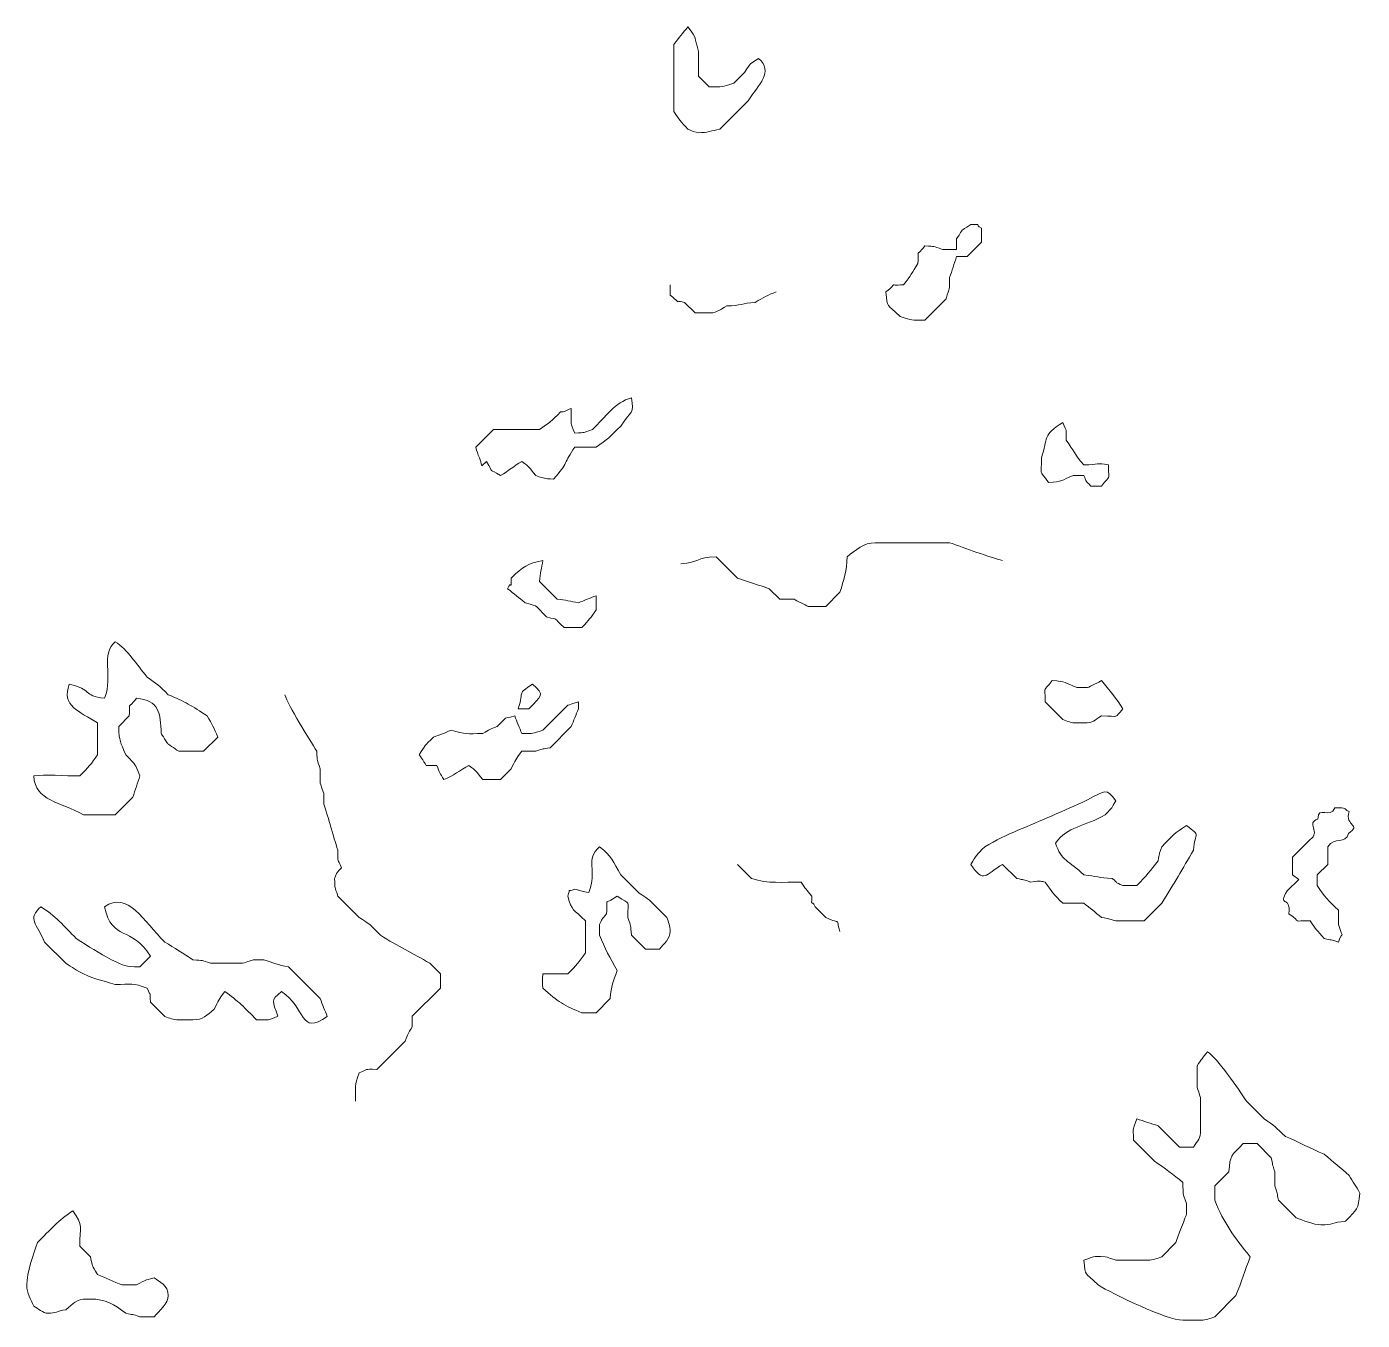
# Model space of a CAD drawing. Header units: millimetres. Extents: x -6423 to -1759, y 6 to 2012.
# Drawn here: x -2019.4 to -1962.8, y 1273.8 to 1328.7 of the extents above; entities that cross this region are included whole.
import ezdxf

# ---------------------------------------------------------------- set-up
doc = ezdxf.new("R2010")
doc.units = ezdxf.units.MM
doc.header["$MEASUREMENT"] = 0
doc.layers.add('layer 1', color=7, linetype='Continuous')

msp = doc.modelspace()

# ---------------------------------------------------------------- linework, layer by layer
at = {"layer": 'layer 1', "color": 177, "lineweight": 9}
for points, knots in [([(-1991.3675, 1328.6976), (-1991.5949, 1328.4159), (-1991.7397, 1328.2299), (-1991.9671, 1327.9479), (-1991.9671, 1327.9479), (-1991.9671, 1327.9479), (-1991.9671, 1325.0993), (-1991.9671, 1325.0993), (-1991.9671, 1325.0993), (-1991.7229, 1324.7341), (-1991.6916, 1324.701), (-1991.3675, 1324.3498), (-1991.3675, 1324.3498), (-1991.2701, 1324.3052), (-1991.0103, 1324.1997), (-1990.9179, 1324.1998), (-1990.9179, 1324.1998), (-1990.5583, 1324.1998), (-1990.3504, 1324.2868), (-1990.0182, 1324.3498), (-1990.0182, 1324.3498), (-1990.0182, 1324.3498), (-1988.8186, 1325.549), (-1988.8186, 1325.549), (-1988.8186, 1325.549), (-1988.3669, 1326.2401), (-1987.7212, 1326.7921), (-1988.3689, 1327.3482), (-1988.3689, 1327.3482), (-1988.8912, 1327.0066), (-1988.6168, 1327.2577), (-1988.9687, 1326.7486), (-1988.9687, 1326.7486), (-1988.9687, 1326.7486), (-1989.4184, 1326.2987), (-1989.4184, 1326.2987), (-1989.4184, 1326.2987), (-1989.9741, 1326.1187), (-1989.8474, 1326.1488), (-1990.4679, 1326.1488), (-1990.4679, 1326.1488), (-1990.4679, 1326.1488), (-1990.9177, 1326.5985), (-1990.9177, 1326.5985), (-1990.9177, 1326.5985), (-1990.9177, 1326.5985), (-1990.9177, 1327.648), (-1990.9177, 1327.648), (-1990.9177, 1327.648), (-1991.1396, 1328.3323), (-1990.9409, 1328.0991), (-1991.3675, 1328.6976)], [0, 0, 0, 0, 0.0714286, 0.0714286, 0.0714286, 0.0714286, 0.1428571, 0.1428571, 0.1428571, 0.1428571, 0.2142857, 0.2142857, 0.2142857, 0.2142857, 0.2857143, 0.2857143, 0.2857143, 0.2857143, 0.3571429, 0.3571429, 0.3571429, 0.3571429, 0.4285714, 0.4285714, 0.4285714, 0.4285714, 0.5, 0.5, 0.5, 0.5, 0.5714286, 0.5714286, 0.5714286, 0.5714286, 0.6428571, 0.6428571, 0.6428571, 0.6428571, 0.7142857, 0.7142857, 0.7142857, 0.7142857, 0.7857143, 0.7857143, 0.7857143, 0.7857143, 0.8571429, 0.8571429, 0.8571429, 0.8571429, 1, 1, 1, 1]), ([(-1979.973, 1318.9523), (-1979.973, 1318.9523), (-1979.5232, 1318.9525), (-1979.5232, 1318.9525), (-1979.5232, 1318.9525), (-1979.5232, 1318.9525), (-1978.9237, 1319.5521), (-1978.9237, 1319.5521), (-1978.9237, 1319.5521), (-1978.9237, 1319.5521), (-1978.9235, 1320.1516), (-1978.9235, 1320.1516), (-1978.9235, 1320.1516), (-1979.264, 1320.3374), (-1978.831, 1320.3018), (-1979.3733, 1320.3018), (-1979.3733, 1320.3018), (-1979.8957, 1319.9599), (-1979.6214, 1320.2113), (-1979.973, 1319.7019), (-1979.973, 1319.7019), (-1979.973, 1319.7019), (-1979.973, 1319.2521), (-1979.973, 1319.2521), (-1979.973, 1319.2521), (-1979.973, 1319.2521), (-1980.5728, 1319.2523), (-1980.5728, 1319.2523), (-1980.5728, 1319.2523), (-1981.0128, 1319.3982), (-1980.8487, 1319.3656), (-1981.3226, 1319.4021), (-1981.3226, 1319.4021), (-1981.768, 1318.79), (-1981.5454, 1319.4331), (-1981.6222, 1318.6525), (-1981.6222, 1318.6525), (-1981.8607, 1318.2544), (-1981.9163, 1318.1401), (-1982.2219, 1317.7532), (-1982.2219, 1317.7532), (-1983.004, 1317.6914), (-1982.3698, 1317.8821), (-1982.9715, 1317.4529), (-1982.9715, 1317.4529), (-1982.8973, 1316.6995), (-1982.9659, 1317.0108), (-1982.372, 1316.4037), (-1982.372, 1316.4037), (-1981.8164, 1316.2235), (-1981.9428, 1316.2536), (-1981.3223, 1316.2536), (-1981.3223, 1316.2536), (-1981.3223, 1316.2536), (-1980.4229, 1317.1534), (-1980.4229, 1317.1534), (-1980.4229, 1317.1534), (-1980.2513, 1317.6828), (-1980.2857, 1317.4634), (-1980.2731, 1318.0527), (-1980.2731, 1318.0527), (-1980.169, 1318.3531), (-1980.077, 1318.6521), (-1979.973, 1318.9523)], [0, 0, 0, 0, 0.0588235, 0.0588235, 0.0588235, 0.0588235, 0.1176471, 0.1176471, 0.1176471, 0.1176471, 0.1764706, 0.1764706, 0.1764706, 0.1764706, 0.2352941, 0.2352941, 0.2352941, 0.2352941, 0.2941176, 0.2941176, 0.2941176, 0.2941176, 0.3529412, 0.3529412, 0.3529412, 0.3529412, 0.4117647, 0.4117647, 0.4117647, 0.4117647, 0.4705882, 0.4705882, 0.4705882, 0.4705882, 0.5294118, 0.5294118, 0.5294118, 0.5294118, 0.5882353, 0.5882353, 0.5882353, 0.5882353, 0.6470588, 0.6470588, 0.6470588, 0.6470588, 0.7058824, 0.7058824, 0.7058824, 0.7058824, 0.7647059, 0.7647059, 0.7647059, 0.7647059, 0.8235294, 0.8235294, 0.8235294, 0.8235294, 0.8823529, 0.8823529, 0.8823529, 0.8823529, 1, 1, 1, 1]), ([(-1992.1171, 1317.7532), (-1992.1171, 1317.7532), (-1992.1171, 1317.3033), (-1992.1171, 1317.3033), (-1992.1171, 1317.3033), (-1991.5004, 1316.8156), (-1992.0988, 1317.1612), (-1991.5174, 1317.0033), (-1991.5174, 1317.0033), (-1991.5174, 1317.0033), (-1991.0676, 1316.5534), (-1991.0676, 1316.5534), (-1991.0676, 1316.5534), (-1991.0676, 1316.5534), (-1990.318, 1316.5536), (-1990.318, 1316.5536), (-1990.318, 1316.5536), (-1989.993, 1316.6704), (-1990.0017, 1316.686), (-1989.7182, 1316.8534), (-1989.7182, 1316.8534), (-1989.1257, 1316.8663), (-1989.0717, 1316.9608), (-1988.5188, 1317.0032), (-1988.5188, 1317.0032), (-1988.1427, 1317.2284), (-1988.0217, 1317.2919), (-1987.6195, 1317.4532)], [0, 0, 0, 0, 0.125, 0.125, 0.125, 0.125, 0.25, 0.25, 0.25, 0.25, 0.375, 0.375, 0.375, 0.375, 0.5, 0.5, 0.5, 0.5, 0.625, 0.625, 0.625, 0.625, 0.75, 0.75, 0.75, 0.75, 1, 1, 1, 1]), ([(-1999.9134, 1310.2568), (-1999.59, 1309.7203), (-1999.8498, 1309.9803), (-1999.3136, 1309.6571), (-1999.3136, 1309.6571), (-1998.9797, 1309.861), (-1998.7479, 1310.0524), (-1998.414, 1310.2567), (-1998.414, 1310.2567), (-1998.0512, 1309.9854), (-1998.1621, 1310.0766), (-1997.8142, 1309.6569), (-1997.8142, 1309.6569), (-1997.3741, 1309.5111), (-1997.5387, 1309.5436), (-1997.0649, 1309.5072), (-1997.0649, 1309.5072), (-1996.4503, 1310.1723), (-1996.6306, 1310.2222), (-1996.1651, 1310.8562), (-1996.1651, 1310.8562), (-1996.1651, 1310.8562), (-1995.2655, 1310.8565), (-1995.2655, 1310.8565), (-1995.2655, 1310.8565), (-1994.7943, 1311.1749), (-1994.6471, 1311.3251), (-1994.216, 1311.756), (-1994.216, 1311.756), (-1993.7704, 1312.4376), (-1993.6441, 1312.2658), (-1993.7663, 1312.9551), (-1993.7663, 1312.9551), (-1994.4612, 1312.7555), (-1994.858, 1312.1632), (-1995.4156, 1311.6061), (-1995.4156, 1311.6061), (-1995.8949, 1311.4505), (-1995.6503, 1311.4964), (-1996.1651, 1311.456), (-1996.1651, 1311.456), (-1996.3641, 1311.9691), (-1996.315, 1311.7392), (-1996.3152, 1312.3556), (-1996.3152, 1312.3556), (-1996.3152, 1312.3556), (-1996.315, 1312.5054), (-1996.315, 1312.5054), (-1996.315, 1312.5054), (-1996.432, 1312.4559), (-1996.5487, 1312.4061), (-1996.6652, 1312.3558), (-1996.6652, 1312.3558), (-1996.6652, 1312.3558), (-1996.7651, 1312.3558), (-1996.7651, 1312.3558), (-1996.7651, 1312.3558), (-1997.1593, 1311.9698), (-1997.2432, 1311.8907), (-1997.6644, 1311.6058), (-1997.6644, 1311.6058), (-1997.6644, 1311.6058), (-1999.6134, 1311.6061), (-1999.6134, 1311.6061), (-1999.6134, 1311.6061), (-1999.6134, 1311.6061), (-2000.3631, 1310.8562), (-2000.3631, 1310.8562), (-2000.3631, 1310.8562), (-2000.3225, 1310.6837), (-2000.276, 1310.5837), (-2000.213, 1310.4065), (-2000.213, 1310.4065), (-2000.1727, 1310.2932), (-2000.1367, 1310.1793), (-2000.1048, 1310.0653), (-2000.1048, 1310.0653), (-2000.1048, 1310.0653), (-1999.9134, 1310.2568), (-1999.9134, 1310.2568)], [0, 0, 0, 0, 0.047619, 0.047619, 0.047619, 0.047619, 0.0952381, 0.0952381, 0.0952381, 0.0952381, 0.1428571, 0.1428571, 0.1428571, 0.1428571, 0.1904762, 0.1904762, 0.1904762, 0.1904762, 0.2380952, 0.2380952, 0.2380952, 0.2380952, 0.2857143, 0.2857143, 0.2857143, 0.2857143, 0.3333333, 0.3333333, 0.3333333, 0.3333333, 0.3809524, 0.3809524, 0.3809524, 0.3809524, 0.4285714, 0.4285714, 0.4285714, 0.4285714, 0.4761905, 0.4761905, 0.4761905, 0.4761905, 0.5238095, 0.5238095, 0.5238095, 0.5238095, 0.5714286, 0.5714286, 0.5714286, 0.5714286, 0.6190476, 0.6190476, 0.6190476, 0.6190476, 0.6666667, 0.6666667, 0.6666667, 0.6666667, 0.7142857, 0.7142857, 0.7142857, 0.7142857, 0.7619048, 0.7619048, 0.7619048, 0.7619048, 0.8095238, 0.8095238, 0.8095238, 0.8095238, 0.8571429, 0.8571429, 0.8571429, 0.8571429, 0.9047619, 0.9047619, 0.9047619, 0.9047619, 1, 1, 1, 1]), ([(-1974.5757, 1310.1069), (-1974.9929, 1310.5695), (-1974.9863, 1310.6941), (-1975.3253, 1311.1561), (-1975.3253, 1311.1561), (-1975.3386, 1311.7627), (-1975.2852, 1311.427), (-1975.4752, 1311.9058), (-1975.4752, 1311.9058), (-1976.3444, 1311.3622), (-1976.0944, 1311.2721), (-1976.3748, 1310.4065), (-1976.3748, 1310.4065), (-1976.3748, 1309.5985), (-1976.4993, 1309.9529), (-1976.075, 1309.357), (-1976.075, 1309.357), (-1975.4728, 1309.4035), (-1975.5545, 1309.4448), (-1975.0255, 1309.6569), (-1975.0255, 1309.6569), (-1975.0255, 1309.6569), (-1974.5757, 1309.6571), (-1974.5757, 1309.6571), (-1974.5757, 1309.6571), (-1974.4574, 1309.3972), (-1974.5748, 1309.5062), (-1974.2759, 1309.2073), (-1974.2759, 1309.2073), (-1974.2759, 1309.2073), (-1973.8262, 1309.2072), (-1973.8262, 1309.2072), (-1973.8262, 1309.2072), (-1973.4153, 1309.7839), (-1973.5437, 1309.3016), (-1973.5262, 1310.1067), (-1973.5262, 1310.1067), (-1974.0568, 1310.2126), (-1973.9257, 1310.1209), (-1974.5757, 1310.1069)], [0, 0, 0, 0, 0.0909091, 0.0909091, 0.0909091, 0.0909091, 0.1818182, 0.1818182, 0.1818182, 0.1818182, 0.2727273, 0.2727273, 0.2727273, 0.2727273, 0.3636364, 0.3636364, 0.3636364, 0.3636364, 0.4545455, 0.4545455, 0.4545455, 0.4545455, 0.5454545, 0.5454545, 0.5454545, 0.5454545, 0.6363636, 0.6363636, 0.6363636, 0.6363636, 0.7272727, 0.7272727, 0.7272727, 0.7272727, 0.8181818, 0.8181818, 0.8181818, 0.8181818, 1, 1, 1, 1]), ([(-1991.6674, 1305.9087), (-1990.8783, 1305.9695), (-1991.0348, 1306.1897), (-1990.168, 1306.2086), (-1990.168, 1306.2086), (-1990.168, 1306.2086), (-1989.2684, 1305.3091), (-1989.2684, 1305.3091), (-1989.2684, 1305.3091), (-1988.8201, 1305.1538), (-1988.3677, 1305.0145), (-1987.9191, 1304.8593), (-1987.9191, 1304.8593), (-1987.9191, 1304.8593), (-1987.4693, 1304.4093), (-1987.4693, 1304.4093), (-1987.4693, 1304.4093), (-1987.4693, 1304.4093), (-1986.8698, 1304.4093), (-1986.8698, 1304.4093), (-1986.8698, 1304.4093), (-1986.7739, 1304.355), (-1986.374, 1304.1641), (-1986.27, 1304.1098), (-1986.27, 1304.1098), (-1986.27, 1304.1098), (-1985.5204, 1304.1096), (-1985.5204, 1304.1096), (-1985.5204, 1304.1096), (-1985.5204, 1304.1096), (-1984.9206, 1304.7096), (-1984.9206, 1304.7096), (-1984.9206, 1304.7096), (-1984.7602, 1305.2039), (-1984.633, 1305.6456), (-1984.6208, 1306.2086), (-1984.6208, 1306.2086), (-1984.2534, 1306.4984), (-1983.9054, 1306.8085), (-1983.4212, 1306.8083), (-1983.4212, 1306.8083), (-1983.4212, 1306.8083), (-1980.7228, 1306.8085), (-1980.7228, 1306.8085), (-1980.7228, 1306.8085), (-1980.7228, 1306.8085), (-1980.2731, 1306.8083), (-1980.2731, 1306.8083), (-1980.2731, 1306.8083), (-1979.6633, 1306.6108), (-1978.5408, 1306.1678), (-1978.024, 1306.0589)], [0, 0, 0, 0, 0.0714286, 0.0714286, 0.0714286, 0.0714286, 0.1428571, 0.1428571, 0.1428571, 0.1428571, 0.2142857, 0.2142857, 0.2142857, 0.2142857, 0.2857143, 0.2857143, 0.2857143, 0.2857143, 0.3571429, 0.3571429, 0.3571429, 0.3571429, 0.4285714, 0.4285714, 0.4285714, 0.4285714, 0.5, 0.5, 0.5, 0.5, 0.5714286, 0.5714286, 0.5714286, 0.5714286, 0.6428571, 0.6428571, 0.6428571, 0.6428571, 0.7142857, 0.7142857, 0.7142857, 0.7142857, 0.7857143, 0.7857143, 0.7857143, 0.7857143, 0.8571429, 0.8571429, 0.8571429, 0.8571429, 1, 1, 1, 1]), ([(-1997.5145, 1306.0589), (-1997.5774, 1305.7252), (-1997.637, 1305.5152), (-1997.6645, 1305.1593), (-1997.6645, 1305.1593), (-1997.6645, 1305.1593), (-1996.9147, 1304.4093), (-1996.9147, 1304.4093), (-1996.9147, 1304.4093), (-1996.5587, 1304.3822), (-1996.3487, 1304.3226), (-1996.0151, 1304.2598), (-1996.0151, 1304.2598), (-1995.7693, 1304.3605), (-1995.5125, 1304.4606), (-1995.2655, 1304.5594), (-1995.2655, 1304.5594), (-1995.2655, 1304.5594), (-1995.2655, 1303.9596), (-1995.2655, 1303.9596), (-1995.2655, 1303.9596), (-1995.5114, 1303.5963), (-1995.5407, 1303.5624), (-1995.8653, 1303.2102), (-1995.8653, 1303.2102), (-1995.8653, 1303.2102), (-1996.6149, 1303.21), (-1996.6149, 1303.21), (-1996.6149, 1303.21), (-1997.1622, 1303.7033), (-1996.7608, 1303.4959), (-1997.3644, 1303.66), (-1997.3644, 1303.66), (-1997.8977, 1304.1813), (-1997.6231, 1304.0754), (-1998.264, 1304.2596), (-1998.264, 1304.2596), (-1998.5411, 1304.4845), (-1998.736, 1304.6352), (-1999.0137, 1304.8593), (-1999.0137, 1304.8593), (-1998.8388, 1305.2659), (-1998.8637, 1304.7117), (-1998.8637, 1305.3091), (-1998.8637, 1305.3091), (-1998.3051, 1305.8248), (-1998.2316, 1305.9075), (-1997.5145, 1306.0589)], [0, 0, 0, 0, 0.0769231, 0.0769231, 0.0769231, 0.0769231, 0.1538462, 0.1538462, 0.1538462, 0.1538462, 0.2307692, 0.2307692, 0.2307692, 0.2307692, 0.3076923, 0.3076923, 0.3076923, 0.3076923, 0.3846154, 0.3846154, 0.3846154, 0.3846154, 0.4615385, 0.4615385, 0.4615385, 0.4615385, 0.5384615, 0.5384615, 0.5384615, 0.5384615, 0.6153846, 0.6153846, 0.6153846, 0.6153846, 0.6923077, 0.6923077, 0.6923077, 0.6923077, 0.7692308, 0.7692308, 0.7692308, 0.7692308, 0.8461538, 0.8461538, 0.8461538, 0.8461538, 1, 1, 1, 1]), ([(-2011.7574, 1299.4618), (-2012.3925, 1299.8773), (-2012.7095, 1300.0818), (-2013.4067, 1300.3614), (-2013.4067, 1300.3614), (-2013.801, 1300.7474), (-2013.8849, 1300.8264), (-2014.3062, 1301.1113), (-2014.3062, 1301.1113), (-2014.7471, 1301.655), (-2015.1162, 1302.2532), (-2015.6555, 1302.6105), (-2015.6555, 1302.6105), (-2016.2976, 1302.0589), (-2015.7223, 1301.1983), (-2016.1054, 1300.2115), (-2016.1054, 1300.2115), (-2017.0476, 1300.3046), (-2016.6188, 1300.6034), (-2017.6045, 1300.8112), (-2017.6045, 1300.8112), (-2017.9491, 1299.8712), (-2017.1771, 1299.6669), (-2016.4051, 1299.162), (-2016.4051, 1299.162), (-2016.4051, 1299.162), (-2016.4053, 1297.8127), (-2016.4053, 1297.8127), (-2016.4053, 1297.8127), (-2016.6898, 1297.3914), (-2016.769, 1297.3075), (-2017.1548, 1296.9132), (-2017.1548, 1296.9132), (-2017.815, 1296.9132), (-2018.624, 1297.0088), (-2019.1038, 1296.9132), (-2019.1038, 1296.9132), (-2019.0666, 1295.8409), (-2017.9469, 1295.8283), (-2017.0048, 1295.264), (-2017.0048, 1295.264), (-2017.0048, 1295.264), (-2015.6555, 1295.264), (-2015.6555, 1295.264), (-2015.6555, 1295.264), (-2015.6555, 1295.264), (-2014.9058, 1296.0137), (-2014.9058, 1296.0137), (-2014.9058, 1296.0137), (-2014.802, 1296.3139), (-2014.7102, 1296.6129), (-2014.606, 1296.9132), (-2014.606, 1296.9132), (-2014.8612, 1297.5169), (-2014.7227, 1297.2894), (-2015.2058, 1297.8129), (-2015.2058, 1297.8129), (-2015.4346, 1298.3834), (-2015.4911, 1298.3429), (-2015.5056, 1299.0122), (-2015.5056, 1299.0122), (-2015.5056, 1299.0122), (-2015.056, 1299.4618), (-2015.056, 1299.4618), (-2015.056, 1299.4618), (-2014.9944, 1300.2443), (-2015.1847, 1299.6099), (-2014.756, 1300.2115), (-2014.756, 1300.2115), (-2013.802, 1300.1174), (-2013.7256, 1299.5874), (-2013.7065, 1298.7124), (-2013.7065, 1298.7124), (-2013.6971, 1298.6945), (-2013.4229, 1298.2882), (-2013.4067, 1298.2625), (-2013.4067, 1298.2625), (-2013.3889, 1298.2531), (-2012.9823, 1297.9791), (-2012.9569, 1297.9627), (-2012.9569, 1297.9627), (-2012.9569, 1297.9627), (-2011.9073, 1297.9627), (-2011.9073, 1297.9627), (-2011.9073, 1297.9627), (-2011.9073, 1297.9627), (-2011.3076, 1298.5625), (-2011.3076, 1298.5625), (-2011.3076, 1298.5625), (-2011.4699, 1298.9669), (-2011.5347, 1299.0843), (-2011.7574, 1299.4618)], [0, 0, 0, 0, 0.0416667, 0.0416667, 0.0416667, 0.0416667, 0.0833333, 0.0833333, 0.0833333, 0.0833333, 0.125, 0.125, 0.125, 0.125, 0.1666667, 0.1666667, 0.1666667, 0.1666667, 0.2083333, 0.2083333, 0.2083333, 0.2083333, 0.25, 0.25, 0.25, 0.25, 0.2916667, 0.2916667, 0.2916667, 0.2916667, 0.3333333, 0.3333333, 0.3333333, 0.3333333, 0.375, 0.375, 0.375, 0.375, 0.4166667, 0.4166667, 0.4166667, 0.4166667, 0.4583333, 0.4583333, 0.4583333, 0.4583333, 0.5, 0.5, 0.5, 0.5, 0.5416667, 0.5416667, 0.5416667, 0.5416667, 0.5833333, 0.5833333, 0.5833333, 0.5833333, 0.625, 0.625, 0.625, 0.625, 0.6666667, 0.6666667, 0.6666667, 0.6666667, 0.7083333, 0.7083333, 0.7083333, 0.7083333, 0.75, 0.75, 0.75, 0.75, 0.7916667, 0.7916667, 0.7916667, 0.7916667, 0.8333333, 0.8333333, 0.8333333, 0.8333333, 0.875, 0.875, 0.875, 0.875, 0.9166667, 0.9166667, 0.9166667, 0.9166667, 1, 1, 1, 1]), ([(-1973.8262, 1300.9611), (-1973.9218, 1300.9068), (-1974.3219, 1300.7158), (-1974.4257, 1300.6614), (-1974.4257, 1300.6614), (-1974.4257, 1300.6614), (-1974.8756, 1300.6615), (-1974.8756, 1300.6615), (-1974.8756, 1300.6615), (-1975.4046, 1300.8736), (-1975.3227, 1300.9151), (-1975.9251, 1300.9613), (-1975.9251, 1300.9613), (-1976.3358, 1300.3846), (-1976.2074, 1300.867), (-1976.2248, 1300.0617), (-1976.2248, 1300.0617), (-1976.2248, 1300.0617), (-1975.4752, 1299.312), (-1975.4752, 1299.312), (-1975.4752, 1299.312), (-1975.2565, 1299.2333), (-1975.1333, 1299.1623), (-1974.8756, 1299.1623), (-1974.8756, 1299.1623), (-1974.8756, 1299.1623), (-1974.5757, 1299.1623), (-1974.5757, 1299.1623), (-1974.5757, 1299.1623), (-1974.1394, 1299.1623), (-1974.1681, 1299.2646), (-1973.8262, 1299.4618), (-1973.8262, 1299.4618), (-1973.0399, 1299.462), (-1973.3053, 1299.3209), (-1972.9266, 1299.7618), (-1972.9266, 1299.7618), (-1973.1828, 1300.1805), (-1973.5055, 1300.5659), (-1973.8262, 1300.9611)], [0, 0, 0, 0, 0.0909091, 0.0909091, 0.0909091, 0.0909091, 0.1818182, 0.1818182, 0.1818182, 0.1818182, 0.2727273, 0.2727273, 0.2727273, 0.2727273, 0.3636364, 0.3636364, 0.3636364, 0.3636364, 0.4545455, 0.4545455, 0.4545455, 0.4545455, 0.5454545, 0.5454545, 0.5454545, 0.5454545, 0.6363636, 0.6363636, 0.6363636, 0.6363636, 0.7272727, 0.7272727, 0.7272727, 0.7272727, 0.8181818, 0.8181818, 0.8181818, 0.8181818, 1, 1, 1, 1]), ([(-1998.564, 1299.7619), (-1998.564, 1299.7619), (-1998.1141, 1299.7618), (-1998.1141, 1299.7618), (-1998.1141, 1299.7618), (-1997.5978, 1300.3347), (-1997.3972, 1300.3243), (-1997.9642, 1300.8112), (-1997.9642, 1300.8112), (-1998.6384, 1300.3538), (-1998.2966, 1300.586), (-1998.564, 1299.7619)], [0, 0, 0, 0, 0.25, 0.25, 0.25, 0.25, 0.5, 0.5, 0.5, 0.5, 1, 1, 1, 1]), ([(-2008.459, 1300.3616), (-2008.3238, 1299.8911), (-2007.417, 1298.4756), (-2007.1098, 1297.9628), (-2007.1098, 1297.9628), (-2007.0692, 1297.4479), (-2007.1155, 1297.6925), (-2006.9598, 1297.2131), (-2006.9598, 1297.2131), (-2006.9598, 1297.2131), (-2006.9598, 1296.6135), (-2006.9598, 1296.6135), (-2006.9598, 1296.6135), (-2006.9557, 1296.6043), (-2006.8189, 1296.1885), (-2006.8097, 1296.1637), (-2006.8097, 1296.1637), (-2006.8097, 1296.1637), (-2006.8097, 1295.714), (-2006.8097, 1295.714), (-2006.8097, 1295.714), (-2006.5844, 1295.0618), (-2006.4358, 1294.4168), (-2006.2102, 1293.7649), (-2006.2102, 1293.7649), (-2006.2102, 1293.1623), (-2006.236, 1293.4681), (-2006.0602, 1293.0151), (-2006.0602, 1293.0151), (-2006.3717, 1292.7037), (-2006.2585, 1292.7439), (-2006.36, 1292.5654), (-2006.36, 1292.5654), (-2006.3197, 1292.0506), (-2006.3656, 1292.2953), (-2006.2103, 1291.8158), (-2006.2103, 1291.8158), (-2006.2103, 1291.8158), (-2005.3106, 1290.916), (-2005.3106, 1290.916), (-2005.3106, 1290.916), (-2005.2931, 1290.9066), (-2004.8864, 1290.6326), (-2004.8609, 1290.6165), (-2004.8609, 1290.6165), (-2004.8609, 1290.6165), (-2004.4111, 1290.1664), (-2004.4111, 1290.1664), (-2004.4111, 1290.1664), (-2003.6636, 1289.6777), (-2003.0434, 1289.4051), (-2002.3119, 1288.9671), (-2002.3119, 1288.9671), (-2002.3119, 1288.9671), (-2001.8622, 1288.5175), (-2001.8622, 1288.5175), (-2001.8622, 1288.5175), (-2001.8622, 1288.5175), (-2001.8623, 1287.9178), (-2001.8623, 1287.9178), (-2001.8623, 1287.9178), (-2001.8623, 1287.9178), (-2003.0618, 1286.7183), (-2003.0618, 1286.7183), (-2003.0618, 1286.7183), (-2003.0618, 1286.7183), (-2003.0618, 1286.2686), (-2003.0618, 1286.2686), (-2003.0618, 1286.2686), (-2003.2475, 1285.9786), (-2003.2348, 1285.9787), (-2003.3616, 1285.6687), (-2003.3616, 1285.6687), (-2003.3616, 1285.6687), (-2004.5609, 1284.4695), (-2004.5609, 1284.4695), (-2004.5609, 1284.4695), (-2005.1635, 1284.4694), (-2004.8575, 1284.4952), (-2005.3106, 1284.3195), (-2005.3106, 1284.3195), (-2005.5334, 1283.7456), (-2005.4605, 1283.7693), (-2005.4605, 1283.1202)], [0, 0, 0, 0, 0.0454545, 0.0454545, 0.0454545, 0.0454545, 0.0909091, 0.0909091, 0.0909091, 0.0909091, 0.1363636, 0.1363636, 0.1363636, 0.1363636, 0.1818182, 0.1818182, 0.1818182, 0.1818182, 0.2272727, 0.2272727, 0.2272727, 0.2272727, 0.2727273, 0.2727273, 0.2727273, 0.2727273, 0.3181818, 0.3181818, 0.3181818, 0.3181818, 0.3636364, 0.3636364, 0.3636364, 0.3636364, 0.4090909, 0.4090909, 0.4090909, 0.4090909, 0.4545455, 0.4545455, 0.4545455, 0.4545455, 0.5, 0.5, 0.5, 0.5, 0.5454545, 0.5454545, 0.5454545, 0.5454545, 0.5909091, 0.5909091, 0.5909091, 0.5909091, 0.6363636, 0.6363636, 0.6363636, 0.6363636, 0.6818182, 0.6818182, 0.6818182, 0.6818182, 0.7272727, 0.7272727, 0.7272727, 0.7272727, 0.7727273, 0.7727273, 0.7727273, 0.7727273, 0.8181818, 0.8181818, 0.8181818, 0.8181818, 0.8636364, 0.8636364, 0.8636364, 0.8636364, 0.9090909, 0.9090909, 0.9090909, 0.9090909, 1, 1, 1, 1]), ([(-1996.0151, 1300.0617), (-1996.0151, 1300.0617), (-1996.0152, 1299.7619), (-1996.0152, 1299.7619), (-1996.0152, 1299.7619), (-1996.1143, 1299.5149), (-1996.2141, 1299.2581), (-1996.315, 1299.0121), (-1996.315, 1299.0121), (-1996.315, 1299.0121), (-1997.2147, 1298.1126), (-1997.2147, 1298.1126), (-1997.2147, 1298.1126), (-1997.5572, 1298.0465), (-1997.4458, 1298.0951), (-1997.8142, 1297.9627), (-1997.8142, 1297.9627), (-1997.8142, 1297.9627), (-1998.414, 1297.9628), (-1998.414, 1297.9628), (-1998.414, 1297.9628), (-1998.6955, 1297.5791), (-1998.6712, 1297.6185), (-1998.8637, 1297.2129), (-1998.8637, 1297.2129), (-1998.8637, 1297.2129), (-1999.3136, 1296.7631), (-1999.3136, 1296.7631), (-1999.3136, 1296.7631), (-1999.3136, 1296.7631), (-2000.0631, 1296.7633), (-2000.0631, 1296.7633), (-2000.0631, 1296.7633), (-2000.4111, 1297.1826), (-2000.3, 1297.0916), (-2000.6629, 1297.3629), (-2000.6629, 1297.3629), (-2001.0078, 1297.1596), (-2001.3469, 1296.9177), (-2001.7124, 1296.7631), (-2001.7124, 1296.7631), (-2001.8896, 1297.0405), (-2001.9, 1297.0509), (-2002.0123, 1297.3629), (-2002.0123, 1297.3629), (-2002.0123, 1297.3629), (-2002.462, 1297.363), (-2002.462, 1297.363), (-2002.462, 1297.363), (-2002.4777, 1297.3848), (-2002.7556, 1297.8058), (-2002.762, 1297.8129), (-2002.762, 1297.8129), (-2002.5052, 1298.2385), (-2002.5401, 1298.1762), (-2002.1622, 1298.5622), (-2002.1622, 1298.5622), (-2001.8465, 1298.6671), (-2001.7084, 1298.7248), (-2001.4125, 1298.8624), (-2001.4125, 1298.8624), (-2000.7902, 1298.6605), (-2000.7445, 1298.7123), (-2000.0631, 1298.7124), (-2000.0631, 1298.7124), (-1999.7733, 1298.8981), (-1999.7733, 1298.8853), (-1999.4635, 1299.0121), (-1999.4635, 1299.0121), (-1998.9137, 1299.5187), (-1999.2964, 1299.2944), (-1998.7139, 1299.462), (-1998.7139, 1299.462), (-1998.619, 1299.2232), (-1998.5089, 1298.9509), (-1998.414, 1298.7124), (-1998.414, 1298.7124), (-1997.8245, 1298.7252), (-1998.0439, 1298.6906), (-1997.5145, 1298.8624), (-1997.5145, 1298.8624), (-1997.5145, 1298.8624), (-1996.4648, 1299.9116), (-1996.4648, 1299.9116), (-1996.4648, 1299.9116), (-1996.4558, 1299.916), (-1996.0404, 1300.0527), (-1996.0151, 1300.0617)], [0, 0, 0, 0, 0.0434783, 0.0434783, 0.0434783, 0.0434783, 0.0869565, 0.0869565, 0.0869565, 0.0869565, 0.1304348, 0.1304348, 0.1304348, 0.1304348, 0.173913, 0.173913, 0.173913, 0.173913, 0.2173913, 0.2173913, 0.2173913, 0.2173913, 0.2608696, 0.2608696, 0.2608696, 0.2608696, 0.3043478, 0.3043478, 0.3043478, 0.3043478, 0.3478261, 0.3478261, 0.3478261, 0.3478261, 0.3913043, 0.3913043, 0.3913043, 0.3913043, 0.4347826, 0.4347826, 0.4347826, 0.4347826, 0.4782609, 0.4782609, 0.4782609, 0.4782609, 0.5217391, 0.5217391, 0.5217391, 0.5217391, 0.5652174, 0.5652174, 0.5652174, 0.5652174, 0.6086957, 0.6086957, 0.6086957, 0.6086957, 0.6521739, 0.6521739, 0.6521739, 0.6521739, 0.6956522, 0.6956522, 0.6956522, 0.6956522, 0.7391304, 0.7391304, 0.7391304, 0.7391304, 0.7826087, 0.7826087, 0.7826087, 0.7826087, 0.826087, 0.826087, 0.826087, 0.826087, 0.8695652, 0.8695652, 0.8695652, 0.8695652, 0.9130435, 0.9130435, 0.9130435, 0.9130435, 1, 1, 1, 1]), ([(-1970.2279, 1294.8144), (-1970.7329, 1294.5052), (-1970.8372, 1294.3549), (-1971.2773, 1293.9148), (-1971.2773, 1293.9148), (-1971.41, 1293.5461), (-1971.361, 1293.6577), (-1971.4273, 1293.3151), (-1971.4273, 1293.3151), (-1971.7625, 1292.9016), (-1971.9262, 1292.6752), (-1972.3268, 1292.2655), (-1972.3268, 1292.2655), (-1972.3268, 1292.2655), (-1972.9266, 1292.2655), (-1972.9266, 1292.2655), (-1972.9266, 1292.2655), (-1973.2935, 1292.4327), (-1973.0723, 1292.3252), (-1973.3763, 1292.5653), (-1973.3763, 1292.5653), (-1973.9691, 1292.5782), (-1974.0229, 1292.673), (-1974.5757, 1292.7151), (-1974.5757, 1292.7151), (-1975.1981, 1293.3239), (-1975.5621, 1293.3236), (-1975.775, 1294.0647), (-1975.775, 1294.0647), (-1975.289, 1294.7981), (-1974.5349, 1294.75), (-1973.6761, 1295.264), (-1973.6761, 1295.264), (-1973.3247, 1295.6155), (-1973.4355, 1295.5172), (-1973.2264, 1295.8638), (-1973.2264, 1295.8638), (-1973.6414, 1296.4228), (-1973.6338, 1296.2971), (-1974.4257, 1295.9053), (-1974.4257, 1295.9053), (-1974.9764, 1295.6328), (-1975.3795, 1295.4721), (-1975.9251, 1295.2272), (-1975.9251, 1295.2272), (-1976.8954, 1294.7914), (-1977.8683, 1294.4569), (-1978.7737, 1293.9148), (-1978.7737, 1293.9148), (-1979.1546, 1293.5338), (-1979.12, 1293.5791), (-1979.3733, 1293.165), (-1979.3733, 1293.165), (-1978.8081, 1292.3319), (-1978.7772, 1292.7206), (-1978.024, 1293.1651), (-1978.024, 1293.1651), (-1978.024, 1293.1651), (-1977.4243, 1292.5653), (-1977.4243, 1292.5653), (-1977.4243, 1292.5653), (-1977.1022, 1292.4977), (-1977.1663, 1292.5287), (-1976.8246, 1292.4155), (-1976.8246, 1292.4155), (-1976.3821, 1292.5083), (-1976.3727, 1292.4251), (-1976.2248, 1292.4154), (-1976.2248, 1292.4154), (-1975.9403, 1291.9943), (-1975.8611, 1291.9101), (-1975.4752, 1291.5159), (-1975.4752, 1291.5159), (-1975.4752, 1291.5159), (-1974.5757, 1291.5158), (-1974.5757, 1291.5158), (-1974.5757, 1291.5158), (-1974.2981, 1291.2919), (-1974.1033, 1291.1409), (-1973.8262, 1290.9161), (-1973.8262, 1290.9161), (-1973.504, 1290.8488), (-1973.5682, 1290.8797), (-1973.2264, 1290.7662), (-1973.2264, 1290.7662), (-1973.2264, 1290.7662), (-1972.0272, 1290.7662), (-1972.0272, 1290.7662), (-1972.0272, 1290.7662), (-1972.0272, 1290.7662), (-1971.2773, 1291.5159), (-1971.2773, 1291.5159), (-1971.2773, 1291.5159), (-1970.754, 1292.316), (-1970.3981, 1292.9801), (-1969.928, 1293.7649), (-1969.928, 1293.7649), (-1969.8827, 1294.588), (-1969.5805, 1294.3126), (-1970.2279, 1294.8144)], [0, 0, 0, 0, 0.0384615, 0.0384615, 0.0384615, 0.0384615, 0.0769231, 0.0769231, 0.0769231, 0.0769231, 0.1153846, 0.1153846, 0.1153846, 0.1153846, 0.1538462, 0.1538462, 0.1538462, 0.1538462, 0.1923077, 0.1923077, 0.1923077, 0.1923077, 0.2307692, 0.2307692, 0.2307692, 0.2307692, 0.2692308, 0.2692308, 0.2692308, 0.2692308, 0.3076923, 0.3076923, 0.3076923, 0.3076923, 0.3461538, 0.3461538, 0.3461538, 0.3461538, 0.3846154, 0.3846154, 0.3846154, 0.3846154, 0.4230769, 0.4230769, 0.4230769, 0.4230769, 0.4615385, 0.4615385, 0.4615385, 0.4615385, 0.5, 0.5, 0.5, 0.5, 0.5384615, 0.5384615, 0.5384615, 0.5384615, 0.5769231, 0.5769231, 0.5769231, 0.5769231, 0.6153846, 0.6153846, 0.6153846, 0.6153846, 0.6538462, 0.6538462, 0.6538462, 0.6538462, 0.6923077, 0.6923077, 0.6923077, 0.6923077, 0.7307692, 0.7307692, 0.7307692, 0.7307692, 0.7692308, 0.7692308, 0.7692308, 0.7692308, 0.8076923, 0.8076923, 0.8076923, 0.8076923, 0.8461538, 0.8461538, 0.8461538, 0.8461538, 0.8846154, 0.8846154, 0.8846154, 0.8846154, 0.9230769, 0.9230769, 0.9230769, 0.9230769, 1, 1, 1, 1]), ([(-1965.457, 1292.5228), (-1965.457, 1292.5228), (-1965.9533, 1292.0467), (-1965.9533, 1292.0467), (-1965.9533, 1292.0467), (-1966.3928, 1291.3285), (-1965.7988, 1291.8901), (-1965.8799, 1291.0661), (-1965.8799, 1291.0661), (-1965.3032, 1290.6552), (-1965.7858, 1290.7837), (-1964.9804, 1290.7662), (-1964.9804, 1290.7662), (-1964.7362, 1290.4009), (-1964.7048, 1290.3679), (-1964.381, 1290.0165), (-1964.381, 1290.0165), (-1964.0587, 1289.949), (-1964.123, 1289.9802), (-1963.781, 1289.8669), (-1963.781, 1289.8669), (-1963.5941, 1290.454), (-1963.5586, 1289.8811), (-1963.781, 1290.6165), (-1963.781, 1290.6165), (-1963.781, 1290.6165), (-1963.781, 1291.2162), (-1963.781, 1291.2162), (-1963.781, 1291.2162), (-1964.221, 1291.6562), (-1964.3716, 1291.7605), (-1964.6806, 1292.2654), (-1964.6806, 1292.2654), (-1964.6806, 1292.2654), (-1964.6806, 1292.7151), (-1964.6806, 1292.7151), (-1964.6806, 1292.7151), (-1964.6806, 1292.7151), (-1964.2308, 1293.1651), (-1964.2308, 1293.1651), (-1964.2308, 1293.1651), (-1964.2308, 1293.1651), (-1964.2308, 1293.9148), (-1964.2308, 1293.9148), (-1964.2308, 1293.9148), (-1963.965, 1294.3655), (-1963.4668, 1293.9792), (-1963.3624, 1294.4741), (-1963.3624, 1294.4741), (-1962.7711, 1294.8824), (-1963.5262, 1294.7508), (-1963.3312, 1295.4141), (-1963.3312, 1295.4141), (-1963.6367, 1295.5351), (-1963.3519, 1295.5638), (-1963.931, 1295.5638), (-1963.931, 1295.5638), (-1964.13, 1295.051), (-1964.6494, 1295.699), (-1964.6494, 1295.0826), (-1964.6494, 1295.0826), (-1965.1888, 1294.9394), (-1964.5104, 1294.5218), (-1964.9805, 1294.2145), (-1964.9805, 1294.2145), (-1964.9805, 1294.2145), (-1965.7301, 1293.4651), (-1965.7301, 1293.4651), (-1965.7301, 1293.4651), (-1965.7301, 1293.4651), (-1965.7302, 1292.7154), (-1965.7302, 1292.7154), (-1965.7302, 1292.7154), (-1965.7302, 1292.7154), (-1965.457, 1292.5228), (-1965.457, 1292.5228)], [0, 0, 0, 0, 0.05, 0.05, 0.05, 0.05, 0.1, 0.1, 0.1, 0.1, 0.15, 0.15, 0.15, 0.15, 0.2, 0.2, 0.2, 0.2, 0.25, 0.25, 0.25, 0.25, 0.3, 0.3, 0.3, 0.3, 0.35, 0.35, 0.35, 0.35, 0.4, 0.4, 0.4, 0.4, 0.45, 0.45, 0.45, 0.45, 0.5, 0.5, 0.5, 0.5, 0.55, 0.55, 0.55, 0.55, 0.6, 0.6, 0.6, 0.6, 0.65, 0.65, 0.65, 0.65, 0.7, 0.7, 0.7, 0.7, 0.75, 0.75, 0.75, 0.75, 0.8, 0.8, 0.8, 0.8, 0.85, 0.85, 0.85, 0.85, 0.9, 0.9, 0.9, 0.9, 1, 1, 1, 1]), ([(-1995.1155, 1293.9148), (-1995.7435, 1293.3756), (-1995.1984, 1292.9114), (-1995.5654, 1291.9655), (-1995.5654, 1291.9655), (-1995.8874, 1292.0332), (-1995.8234, 1292.0022), (-1996.1651, 1292.1156), (-1996.1651, 1292.1156), (-1996.5474, 1291.9714), (-1996.3206, 1292.1981), (-1996.4648, 1291.8158), (-1996.4648, 1291.8158), (-1996.2748, 1291.1548), (-1996.2423, 1291.293), (-1995.7153, 1290.7662), (-1995.7153, 1290.7662), (-1995.7153, 1290.7662), (-1995.7153, 1289.4169), (-1995.7153, 1289.4169), (-1995.7153, 1289.4169), (-1996, 1288.9957), (-1996.0792, 1288.9116), (-1996.4651, 1288.5175), (-1996.4651, 1288.5175), (-1996.4651, 1288.5175), (-1997.5145, 1288.5175), (-1997.5145, 1288.5175), (-1997.5145, 1288.5175), (-1997.5309, 1288.2849), (-1997.5656, 1288.3643), (-1997.5145, 1287.9178), (-1997.5145, 1287.9178), (-1996.8901, 1287.3414), (-1996.6009, 1287.1632), (-1995.8653, 1286.8682), (-1995.8653, 1286.8682), (-1995.8653, 1286.8682), (-1995.2655, 1286.868), (-1995.2655, 1286.868), (-1995.2655, 1286.868), (-1995.2655, 1286.868), (-1994.6657, 1287.468), (-1994.6657, 1287.468), (-1994.6657, 1287.468), (-1994.6233, 1288.0217), (-1994.5356, 1288.1768), (-1994.3662, 1288.6672), (-1994.3662, 1288.6672), (-1994.673, 1289.1797), (-1994.8959, 1289.619), (-1995.1155, 1290.1666), (-1995.1155, 1290.1666), (-1995.1155, 1290.1666), (-1995.1155, 1290.6165), (-1995.1155, 1290.6165), (-1995.1155, 1290.6165), (-1994.9485, 1290.9834), (-1995.0561, 1290.7619), (-1994.8158, 1291.0662), (-1994.8158, 1291.0662), (-1994.7424, 1291.8102), (-1995.0054, 1291.3819), (-1994.3659, 1291.8156), (-1994.3659, 1291.8156), (-1993.7561, 1291.4019), (-1993.9337, 1291.723), (-1993.9162, 1290.9161), (-1993.9162, 1290.9161), (-1993.7703, 1290.4762), (-1993.8028, 1290.6405), (-1993.7664, 1290.1666), (-1993.7664, 1290.1666), (-1993.7664, 1290.1666), (-1993.1666, 1289.5669), (-1993.1666, 1289.5669), (-1993.1666, 1289.5669), (-1993.1666, 1289.5669), (-1992.5668, 1289.5667), (-1992.5668, 1289.5667), (-1992.5668, 1289.5667), (-1992.398, 1289.7761), (-1992.1171, 1290.0316), (-1992.1172, 1290.3166), (-1992.1172, 1290.3166), (-1992.1171, 1290.5775), (-1992.1929, 1290.6926), (-1992.267, 1290.9161), (-1992.267, 1290.9161), (-1992.267, 1290.9161), (-1993.0168, 1291.6658), (-1993.0168, 1291.6658), (-1993.0168, 1291.6658), (-1993.0343, 1291.6755), (-1993.4409, 1291.9494), (-1993.4664, 1291.9658), (-1993.4664, 1291.9658), (-1993.4664, 1291.9658), (-1994.216, 1292.7151), (-1994.216, 1292.7151), (-1994.216, 1292.7151), (-1994.5607, 1293.2908), (-1994.593, 1293.5203), (-1995.1155, 1293.9148)], [0, 0, 0, 0, 0.037037, 0.037037, 0.037037, 0.037037, 0.0740741, 0.0740741, 0.0740741, 0.0740741, 0.1111111, 0.1111111, 0.1111111, 0.1111111, 0.1481481, 0.1481481, 0.1481481, 0.1481481, 0.1851852, 0.1851852, 0.1851852, 0.1851852, 0.2222222, 0.2222222, 0.2222222, 0.2222222, 0.2592593, 0.2592593, 0.2592593, 0.2592593, 0.2962963, 0.2962963, 0.2962963, 0.2962963, 0.3333333, 0.3333333, 0.3333333, 0.3333333, 0.3703704, 0.3703704, 0.3703704, 0.3703704, 0.4074074, 0.4074074, 0.4074074, 0.4074074, 0.4444444, 0.4444444, 0.4444444, 0.4444444, 0.4814815, 0.4814815, 0.4814815, 0.4814815, 0.5185185, 0.5185185, 0.5185185, 0.5185185, 0.5555556, 0.5555556, 0.5555556, 0.5555556, 0.5925926, 0.5925926, 0.5925926, 0.5925926, 0.6296296, 0.6296296, 0.6296296, 0.6296296, 0.6666667, 0.6666667, 0.6666667, 0.6666667, 0.7037037, 0.7037037, 0.7037037, 0.7037037, 0.7407407, 0.7407407, 0.7407407, 0.7407407, 0.7777778, 0.7777778, 0.7777778, 0.7777778, 0.8148148, 0.8148148, 0.8148148, 0.8148148, 0.8518519, 0.8518519, 0.8518519, 0.8518519, 0.8888889, 0.8888889, 0.8888889, 0.8888889, 0.9259259, 0.9259259, 0.9259259, 0.9259259, 1, 1, 1, 1]), ([(-1989.2684, 1293.1651), (-1989.2684, 1293.1651), (-1988.6688, 1292.5653), (-1988.6688, 1292.5653), (-1988.6688, 1292.5653), (-1987.9569, 1292.3346), (-1987.3648, 1292.4154), (-1986.5698, 1292.4155), (-1986.5698, 1292.4155), (-1986.3883, 1292.1318), (-1986.3392, 1292.0872), (-1986.1199, 1291.8156), (-1986.1199, 1291.8156), (-1986.1199, 1291.2181), (-1986.1451, 1291.7723), (-1985.9702, 1291.3657), (-1985.9702, 1291.3657), (-1985.9702, 1291.3657), (-1985.5205, 1290.9161), (-1985.5205, 1290.9161), (-1985.5205, 1290.9161), (-1984.8116, 1290.5635), (-1985.1323, 1290.9796), (-1984.9206, 1290.3166)], [0, 0, 0, 0, 0.1428571, 0.1428571, 0.1428571, 0.1428571, 0.2857143, 0.2857143, 0.2857143, 0.2857143, 0.4285714, 0.4285714, 0.4285714, 0.4285714, 0.5714286, 0.5714286, 0.5714286, 0.5714286, 0.7142857, 0.7142857, 0.7142857, 0.7142857, 1, 1, 1, 1]), ([(-2006.9599, 1287.4678), (-2006.9599, 1287.4678), (-2008.3093, 1288.8171), (-2008.3093, 1288.8171), (-2008.3093, 1288.8171), (-2008.7342, 1288.8976), (-2008.9647, 1288.9807), (-2009.3586, 1289.1169), (-2009.3586, 1289.1169), (-2009.3586, 1289.1169), (-2009.8084, 1289.1169), (-2009.8084, 1289.1169), (-2009.8084, 1289.1169), (-2009.8175, 1289.113), (-2010.2331, 1288.9762), (-2010.2582, 1288.9673), (-2010.2582, 1288.9673), (-2010.2582, 1288.9673), (-2011.0078, 1288.9671), (-2011.0078, 1288.9671), (-2011.0078, 1288.9671), (-2011.0078, 1288.9671), (-2011.1577, 1288.9671), (-2011.1577, 1288.9671), (-2011.1577, 1288.9671), (-2011.1577, 1288.9671), (-2011.6076, 1288.9673), (-2011.6076, 1288.9673), (-2011.6076, 1288.9673), (-2012.0475, 1289.113), (-2011.8832, 1289.0806), (-2012.3572, 1289.1169), (-2012.3572, 1289.1169), (-2012.7721, 1289.3884), (-2013.1379, 1289.6159), (-2013.5565, 1289.8669), (-2013.5565, 1289.8669), (-2014.4346, 1290.7449), (-2015.1297, 1292.0613), (-2016.1054, 1291.366), (-2016.1054, 1291.366), (-2015.7912, 1289.8754), (-2014.9607, 1290.5819), (-2014.1562, 1289.2668), (-2014.1562, 1289.2668), (-2014.1562, 1289.2668), (-2014.606, 1288.8172), (-2014.606, 1288.8172), (-2014.606, 1288.8172), (-2015.2952, 1288.8323), (-2015.2168, 1288.8435), (-2015.8054, 1289.1171), (-2015.8054, 1289.1171), (-2016.3455, 1289.4059), (-2016.7835, 1289.6756), (-2017.3047, 1290.0167), (-2017.3047, 1290.0167), (-2017.8253, 1290.5373), (-2018.2111, 1291.0031), (-2018.8041, 1291.366), (-2018.8041, 1291.366), (-2019.4076, 1290.8473), (-2018.9731, 1290.6624), (-2018.654, 1289.8669), (-2018.654, 1289.8669), (-2018.654, 1289.8669), (-2017.7544, 1288.9671), (-2017.7544, 1288.9671), (-2017.7544, 1288.9671), (-2017.4835, 1288.7862), (-2017.2844, 1288.6668), (-2017.0048, 1288.5175), (-2017.0048, 1288.5175), (-2016.463, 1288.2656), (-2016.1999, 1288.2441), (-2015.6558, 1288.0677), (-2015.6558, 1288.0677), (-2014.9912, 1288.0675), (-2014.8967, 1288.1469), (-2014.3062, 1287.9178), (-2014.3062, 1287.9178), (-2014.1195, 1287.4844), (-2014.1991, 1287.8634), (-2014.1562, 1287.318), (-2014.1562, 1287.318), (-2014.1562, 1287.318), (-2013.5565, 1286.7182), (-2013.5565, 1286.7182), (-2013.5565, 1286.7182), (-2013.3376, 1286.6394), (-2013.2145, 1286.5684), (-2012.9569, 1286.5684), (-2012.9569, 1286.5684), (-2012.9569, 1286.5684), (-2012.3572, 1286.5683), (-2012.3572, 1286.5683), (-2012.3572, 1286.5683), (-2011.9117, 1286.5683), (-2011.7888, 1286.7568), (-2011.4577, 1287.0182), (-2011.4577, 1287.0182), (-2011.265, 1287.4234), (-2011.2895, 1287.3843), (-2011.0078, 1287.7676), (-2011.0078, 1287.7676), (-2010.4431, 1287.386), (-2010.1657, 1287.0756), (-2009.6585, 1286.5683), (-2009.6585, 1286.5683), (-2009.0423, 1286.5684), (-2009.2719, 1286.5192), (-2008.7589, 1286.7183), (-2008.7589, 1286.7183), (-2008.9804, 1287.4017), (-2009.0862, 1287.358), (-2008.6089, 1287.7677), (-2008.6089, 1287.7677), (-2007.5308, 1287.0933), (-2007.8574, 1285.8651), (-2006.6599, 1286.7182), (-2006.6599, 1286.7182), (-2006.7643, 1286.9724), (-2006.8693, 1287.2101), (-2006.9599, 1287.4678)], [0, 0, 0, 0, 0.03125, 0.03125, 0.03125, 0.03125, 0.0625, 0.0625, 0.0625, 0.0625, 0.09375, 0.09375, 0.09375, 0.09375, 0.125, 0.125, 0.125, 0.125, 0.15625, 0.15625, 0.15625, 0.15625, 0.1875, 0.1875, 0.1875, 0.1875, 0.21875, 0.21875, 0.21875, 0.21875, 0.25, 0.25, 0.25, 0.25, 0.28125, 0.28125, 0.28125, 0.28125, 0.3125, 0.3125, 0.3125, 0.3125, 0.34375, 0.34375, 0.34375, 0.34375, 0.375, 0.375, 0.375, 0.375, 0.40625, 0.40625, 0.40625, 0.40625, 0.4375, 0.4375, 0.4375, 0.4375, 0.46875, 0.46875, 0.46875, 0.46875, 0.5, 0.5, 0.5, 0.5, 0.53125, 0.53125, 0.53125, 0.53125, 0.5625, 0.5625, 0.5625, 0.5625, 0.59375, 0.59375, 0.59375, 0.59375, 0.625, 0.625, 0.625, 0.625, 0.65625, 0.65625, 0.65625, 0.65625, 0.6875, 0.6875, 0.6875, 0.6875, 0.71875, 0.71875, 0.71875, 0.71875, 0.75, 0.75, 0.75, 0.75, 0.78125, 0.78125, 0.78125, 0.78125, 0.8125, 0.8125, 0.8125, 0.8125, 0.84375, 0.84375, 0.84375, 0.84375, 0.875, 0.875, 0.875, 0.875, 0.90625, 0.90625, 0.90625, 0.90625, 0.9375, 0.9375, 0.9375, 0.9375, 1, 1, 1, 1]), ([(-1963.3312, 1279.9717), (-1963.7289, 1280.3388), (-1963.9829, 1280.504), (-1964.3807, 1280.8712), (-1964.3807, 1280.8712), (-1964.9565, 1281.1021), (-1965.4542, 1281.3899), (-1966.0299, 1281.6209), (-1966.0299, 1281.6209), (-1966.4243, 1282.0066), (-1966.5082, 1282.0858), (-1966.9295, 1282.3702), (-1966.9295, 1282.3702), (-1966.9295, 1282.3702), (-1967.6791, 1283.1202), (-1967.6791, 1283.1202), (-1967.6791, 1283.1202), (-1968.0201, 1283.6246), (-1968.9384, 1284.9605), (-1969.3284, 1285.2191), (-1969.3284, 1285.2191), (-1969.5414, 1284.9495), (-1969.595, 1284.8933), (-1969.7781, 1284.6191), (-1969.7781, 1284.6191), (-1969.7781, 1284.6191), (-1969.7781, 1283.7195), (-1969.7781, 1283.7195), (-1969.7781, 1283.7195), (-1969.7738, 1283.7105), (-1969.6372, 1283.2949), (-1969.6281, 1283.2698), (-1969.6281, 1283.2698), (-1969.6281, 1283.2698), (-1969.6281, 1282.2204), (-1969.6281, 1282.2204), (-1969.6281, 1282.2204), (-1969.6281, 1282.2204), (-1969.6281, 1281.9205), (-1969.6281, 1281.9205), (-1969.6281, 1281.9205), (-1969.6281, 1281.4842), (-1969.7307, 1281.5128), (-1969.928, 1281.171), (-1969.928, 1281.171), (-1969.928, 1281.171), (-1970.5277, 1281.171), (-1970.5277, 1281.171), (-1970.5277, 1281.171), (-1970.5277, 1281.171), (-1971.4273, 1282.0706), (-1971.4273, 1282.0706), (-1971.4273, 1282.0706), (-1971.7274, 1282.1746), (-1972.0267, 1282.2667), (-1972.327, 1282.3702), (-1972.327, 1282.3702), (-1972.5262, 1281.8575), (-1972.4768, 1282.087), (-1972.4768, 1281.4707), (-1972.4768, 1281.4707), (-1972.4768, 1281.4707), (-1971.5772, 1280.5712), (-1971.5772, 1280.5712), (-1971.5772, 1280.5712), (-1971.16, 1280.2892), (-1970.7797, 1279.9977), (-1970.3779, 1279.6718), (-1970.3779, 1279.6718), (-1970.365, 1279.0822), (-1970.3994, 1279.3016), (-1970.2279, 1278.7722), (-1970.2279, 1278.7722), (-1970.2279, 1278.7722), (-1970.2281, 1278.3224), (-1970.2281, 1278.3224), (-1970.2281, 1278.3224), (-1970.2281, 1278.3207), (-1970.6327, 1277.2525), (-1970.6777, 1277.1229), (-1970.6777, 1277.1229), (-1970.6777, 1277.1229), (-1971.2773, 1276.5233), (-1971.2773, 1276.5233), (-1971.2773, 1276.5233), (-1971.4961, 1276.4447), (-1971.6194, 1276.3733), (-1971.877, 1276.3733), (-1971.877, 1276.3733), (-1971.877, 1276.3733), (-1972.3268, 1276.3734), (-1972.3268, 1276.3734), (-1972.3268, 1276.3734), (-1972.3268, 1276.3734), (-1973.2264, 1276.3733), (-1973.2264, 1276.3733), (-1973.2264, 1276.3733), (-1973.2355, 1276.3773), (-1973.651, 1276.5142), (-1973.6763, 1276.5233), (-1973.6763, 1276.5233), (-1974.2926, 1276.5231), (-1974.0627, 1276.5723), (-1974.5759, 1276.3733), (-1974.5759, 1276.3733), (-1974.5014, 1275.6198), (-1974.5701, 1275.931), (-1973.9759, 1275.3239), (-1973.9759, 1275.3239), (-1973.3486, 1274.9481), (-1971.0503, 1273.8246), (-1970.3776, 1273.8244), (-1970.3776, 1273.8244), (-1970.3776, 1273.8244), (-1969.6281, 1273.8246), (-1969.6281, 1273.8246), (-1969.6281, 1273.8246), (-1969.3673, 1273.8246), (-1969.252, 1273.9003), (-1969.0284, 1273.9744), (-1969.0284, 1273.9744), (-1969.0284, 1273.9744), (-1968.1288, 1274.8742), (-1968.1288, 1274.8742), (-1968.1288, 1274.8742), (-1967.9008, 1275.4434), (-1967.7294, 1275.9451), (-1967.5292, 1276.5231), (-1967.5292, 1276.5231), (-1968.2334, 1277.3915), (-1968.6276, 1277.9222), (-1969.0284, 1278.9219), (-1969.0284, 1278.9219), (-1969.0284, 1278.9219), (-1969.0284, 1279.5217), (-1969.0284, 1279.5217), (-1969.0284, 1279.5217), (-1969.0284, 1279.5217), (-1968.4288, 1280.1215), (-1968.4288, 1280.1215), (-1968.4288, 1280.1215), (-1968.3719, 1280.8606), (-1968.3387, 1280.7689), (-1967.8291, 1281.3208), (-1967.8291, 1281.3208), (-1967.8291, 1281.3208), (-1967.2295, 1281.3211), (-1967.2295, 1281.3211), (-1967.2295, 1281.3211), (-1967.2295, 1281.3211), (-1966.6297, 1280.7212), (-1966.6297, 1280.7212), (-1966.6297, 1280.7212), (-1966.5621, 1280.399), (-1966.593, 1280.4633), (-1966.4797, 1280.1214), (-1966.4797, 1280.1214), (-1966.4797, 1280.1214), (-1966.4797, 1279.5217), (-1966.4797, 1279.5217), (-1966.4797, 1279.5217), (-1966.3471, 1279.1535), (-1966.3959, 1279.2648), (-1966.3297, 1278.9219), (-1966.3297, 1278.9219), (-1966.3297, 1278.9219), (-1965.5802, 1278.1726), (-1965.5802, 1278.1726), (-1965.5802, 1278.1726), (-1965.3027, 1278.0762), (-1964.8174, 1277.8727), (-1964.5305, 1277.8727), (-1964.5305, 1277.8727), (-1964.0236, 1277.8724), (-1964.0247, 1277.9807), (-1963.4813, 1278.0225), (-1963.4813, 1278.0225), (-1962.9716, 1278.5744), (-1962.9385, 1278.4828), (-1962.8815, 1279.2219), (-1962.8815, 1279.2219), (-1963.0356, 1279.5155), (-1963.1562, 1279.691), (-1963.3312, 1279.9717)], [0, 0, 0, 0, 0.0212766, 0.0212766, 0.0212766, 0.0212766, 0.0425532, 0.0425532, 0.0425532, 0.0425532, 0.0638298, 0.0638298, 0.0638298, 0.0638298, 0.0851064, 0.0851064, 0.0851064, 0.0851064, 0.106383, 0.106383, 0.106383, 0.106383, 0.1276596, 0.1276596, 0.1276596, 0.1276596, 0.1489362, 0.1489362, 0.1489362, 0.1489362, 0.1702128, 0.1702128, 0.1702128, 0.1702128, 0.1914894, 0.1914894, 0.1914894, 0.1914894, 0.212766, 0.212766, 0.212766, 0.212766, 0.2340426, 0.2340426, 0.2340426, 0.2340426, 0.2553191, 0.2553191, 0.2553191, 0.2553191, 0.2765957, 0.2765957, 0.2765957, 0.2765957, 0.2978723, 0.2978723, 0.2978723, 0.2978723, 0.3191489, 0.3191489, 0.3191489, 0.3191489, 0.3404255, 0.3404255, 0.3404255, 0.3404255, 0.3617021, 0.3617021, 0.3617021, 0.3617021, 0.3829787, 0.3829787, 0.3829787, 0.3829787, 0.4042553, 0.4042553, 0.4042553, 0.4042553, 0.4255319, 0.4255319, 0.4255319, 0.4255319, 0.4468085, 0.4468085, 0.4468085, 0.4468085, 0.4680851, 0.4680851, 0.4680851, 0.4680851, 0.4893617, 0.4893617, 0.4893617, 0.4893617, 0.5106383, 0.5106383, 0.5106383, 0.5106383, 0.5319149, 0.5319149, 0.5319149, 0.5319149, 0.5531915, 0.5531915, 0.5531915, 0.5531915, 0.5744681, 0.5744681, 0.5744681, 0.5744681, 0.5957447, 0.5957447, 0.5957447, 0.5957447, 0.6170213, 0.6170213, 0.6170213, 0.6170213, 0.6382979, 0.6382979, 0.6382979, 0.6382979, 0.6595745, 0.6595745, 0.6595745, 0.6595745, 0.6808511, 0.6808511, 0.6808511, 0.6808511, 0.7021277, 0.7021277, 0.7021277, 0.7021277, 0.7234043, 0.7234043, 0.7234043, 0.7234043, 0.7446809, 0.7446809, 0.7446809, 0.7446809, 0.7659574, 0.7659574, 0.7659574, 0.7659574, 0.787234, 0.787234, 0.787234, 0.787234, 0.8085106, 0.8085106, 0.8085106, 0.8085106, 0.8297872, 0.8297872, 0.8297872, 0.8297872, 0.8510638, 0.8510638, 0.8510638, 0.8510638, 0.8723404, 0.8723404, 0.8723404, 0.8723404, 0.893617, 0.893617, 0.893617, 0.893617, 0.9148936, 0.9148936, 0.9148936, 0.9148936, 0.9361702, 0.9361702, 0.9361702, 0.9361702, 0.9574468, 0.9574468, 0.9574468, 0.9574468, 1, 1, 1, 1]), ([(-2014.0065, 1275.6236), (-2014.4651, 1275.4991), (-2014.3053, 1275.555), (-2014.756, 1275.3239), (-2014.756, 1275.3239), (-2014.756, 1275.3239), (-2015.3555, 1275.3238), (-2015.3555, 1275.3238), (-2015.3555, 1275.3238), (-2015.718, 1275.4691), (-2016.0502, 1275.6085), (-2016.4051, 1275.7738), (-2016.4051, 1275.7738), (-2016.6711, 1276.2243), (-2016.6007, 1276.0282), (-2016.7049, 1276.5231), (-2016.7049, 1276.5231), (-2016.7049, 1276.5231), (-2017.1548, 1276.9729), (-2017.1548, 1276.9729), (-2017.1548, 1276.9729), (-2017.1548, 1277.8154), (-2016.9891, 1277.8189), (-2017.4547, 1278.4723), (-2017.4547, 1278.4723), (-2018.0601, 1278.0629), (-2018.4109, 1277.666), (-2018.9538, 1277.123), (-2018.9538, 1277.123), (-2019.1192, 1276.6449), (-2019.4036, 1275.8477), (-2019.4036, 1275.3238), (-2019.4036, 1275.3238), (-2019.4036, 1274.9656), (-2019.2397, 1274.7163), (-2019.1038, 1274.4244), (-2019.1038, 1274.4244), (-2018.9357, 1274.3166), (-2018.7109, 1274.1245), (-2018.504, 1274.1246), (-2018.504, 1274.1246), (-2018.1791, 1274.1246), (-2018.1323, 1274.2029), (-2017.7544, 1274.2743), (-2017.7544, 1274.2743), (-2017.4231, 1274.5359), (-2017.3002, 1274.7241), (-2016.8549, 1274.724), (-2016.8549, 1274.724), (-2016.8549, 1274.724), (-2016.7049, 1274.724), (-2016.7049, 1274.724), (-2016.7049, 1274.724), (-2016.0701, 1274.7241), (-2015.686, 1274.5039), (-2015.2059, 1274.1245), (-2015.2059, 1274.1245), (-2014.8836, 1274.0567), (-2014.9479, 1274.0878), (-2014.606, 1273.9746), (-2014.606, 1273.9746), (-2014.606, 1273.9746), (-2014.0062, 1273.9744), (-2014.0062, 1273.9744), (-2014.0062, 1273.9744), (-2013.7835, 1274.2158), (-2013.4067, 1274.5425), (-2013.4067, 1274.8742), (-2013.4067, 1274.8742), (-2013.4067, 1275.307), (-2013.7727, 1275.4709), (-2014.0065, 1275.6236)], [0, 0, 0, 0, 0.0526316, 0.0526316, 0.0526316, 0.0526316, 0.1052632, 0.1052632, 0.1052632, 0.1052632, 0.1578947, 0.1578947, 0.1578947, 0.1578947, 0.2105263, 0.2105263, 0.2105263, 0.2105263, 0.2631579, 0.2631579, 0.2631579, 0.2631579, 0.3157895, 0.3157895, 0.3157895, 0.3157895, 0.3684211, 0.3684211, 0.3684211, 0.3684211, 0.4210526, 0.4210526, 0.4210526, 0.4210526, 0.4736842, 0.4736842, 0.4736842, 0.4736842, 0.5263158, 0.5263158, 0.5263158, 0.5263158, 0.5789474, 0.5789474, 0.5789474, 0.5789474, 0.6315789, 0.6315789, 0.6315789, 0.6315789, 0.6842105, 0.6842105, 0.6842105, 0.6842105, 0.7368421, 0.7368421, 0.7368421, 0.7368421, 0.7894737, 0.7894737, 0.7894737, 0.7894737, 0.8421053, 0.8421053, 0.8421053, 0.8421053, 0.8947368, 0.8947368, 0.8947368, 0.8947368, 1, 1, 1, 1])]:
    msp.add_open_spline(points, degree=3, knots=knots, dxfattribs=at)

doc.saveas('drawing.dxf')
